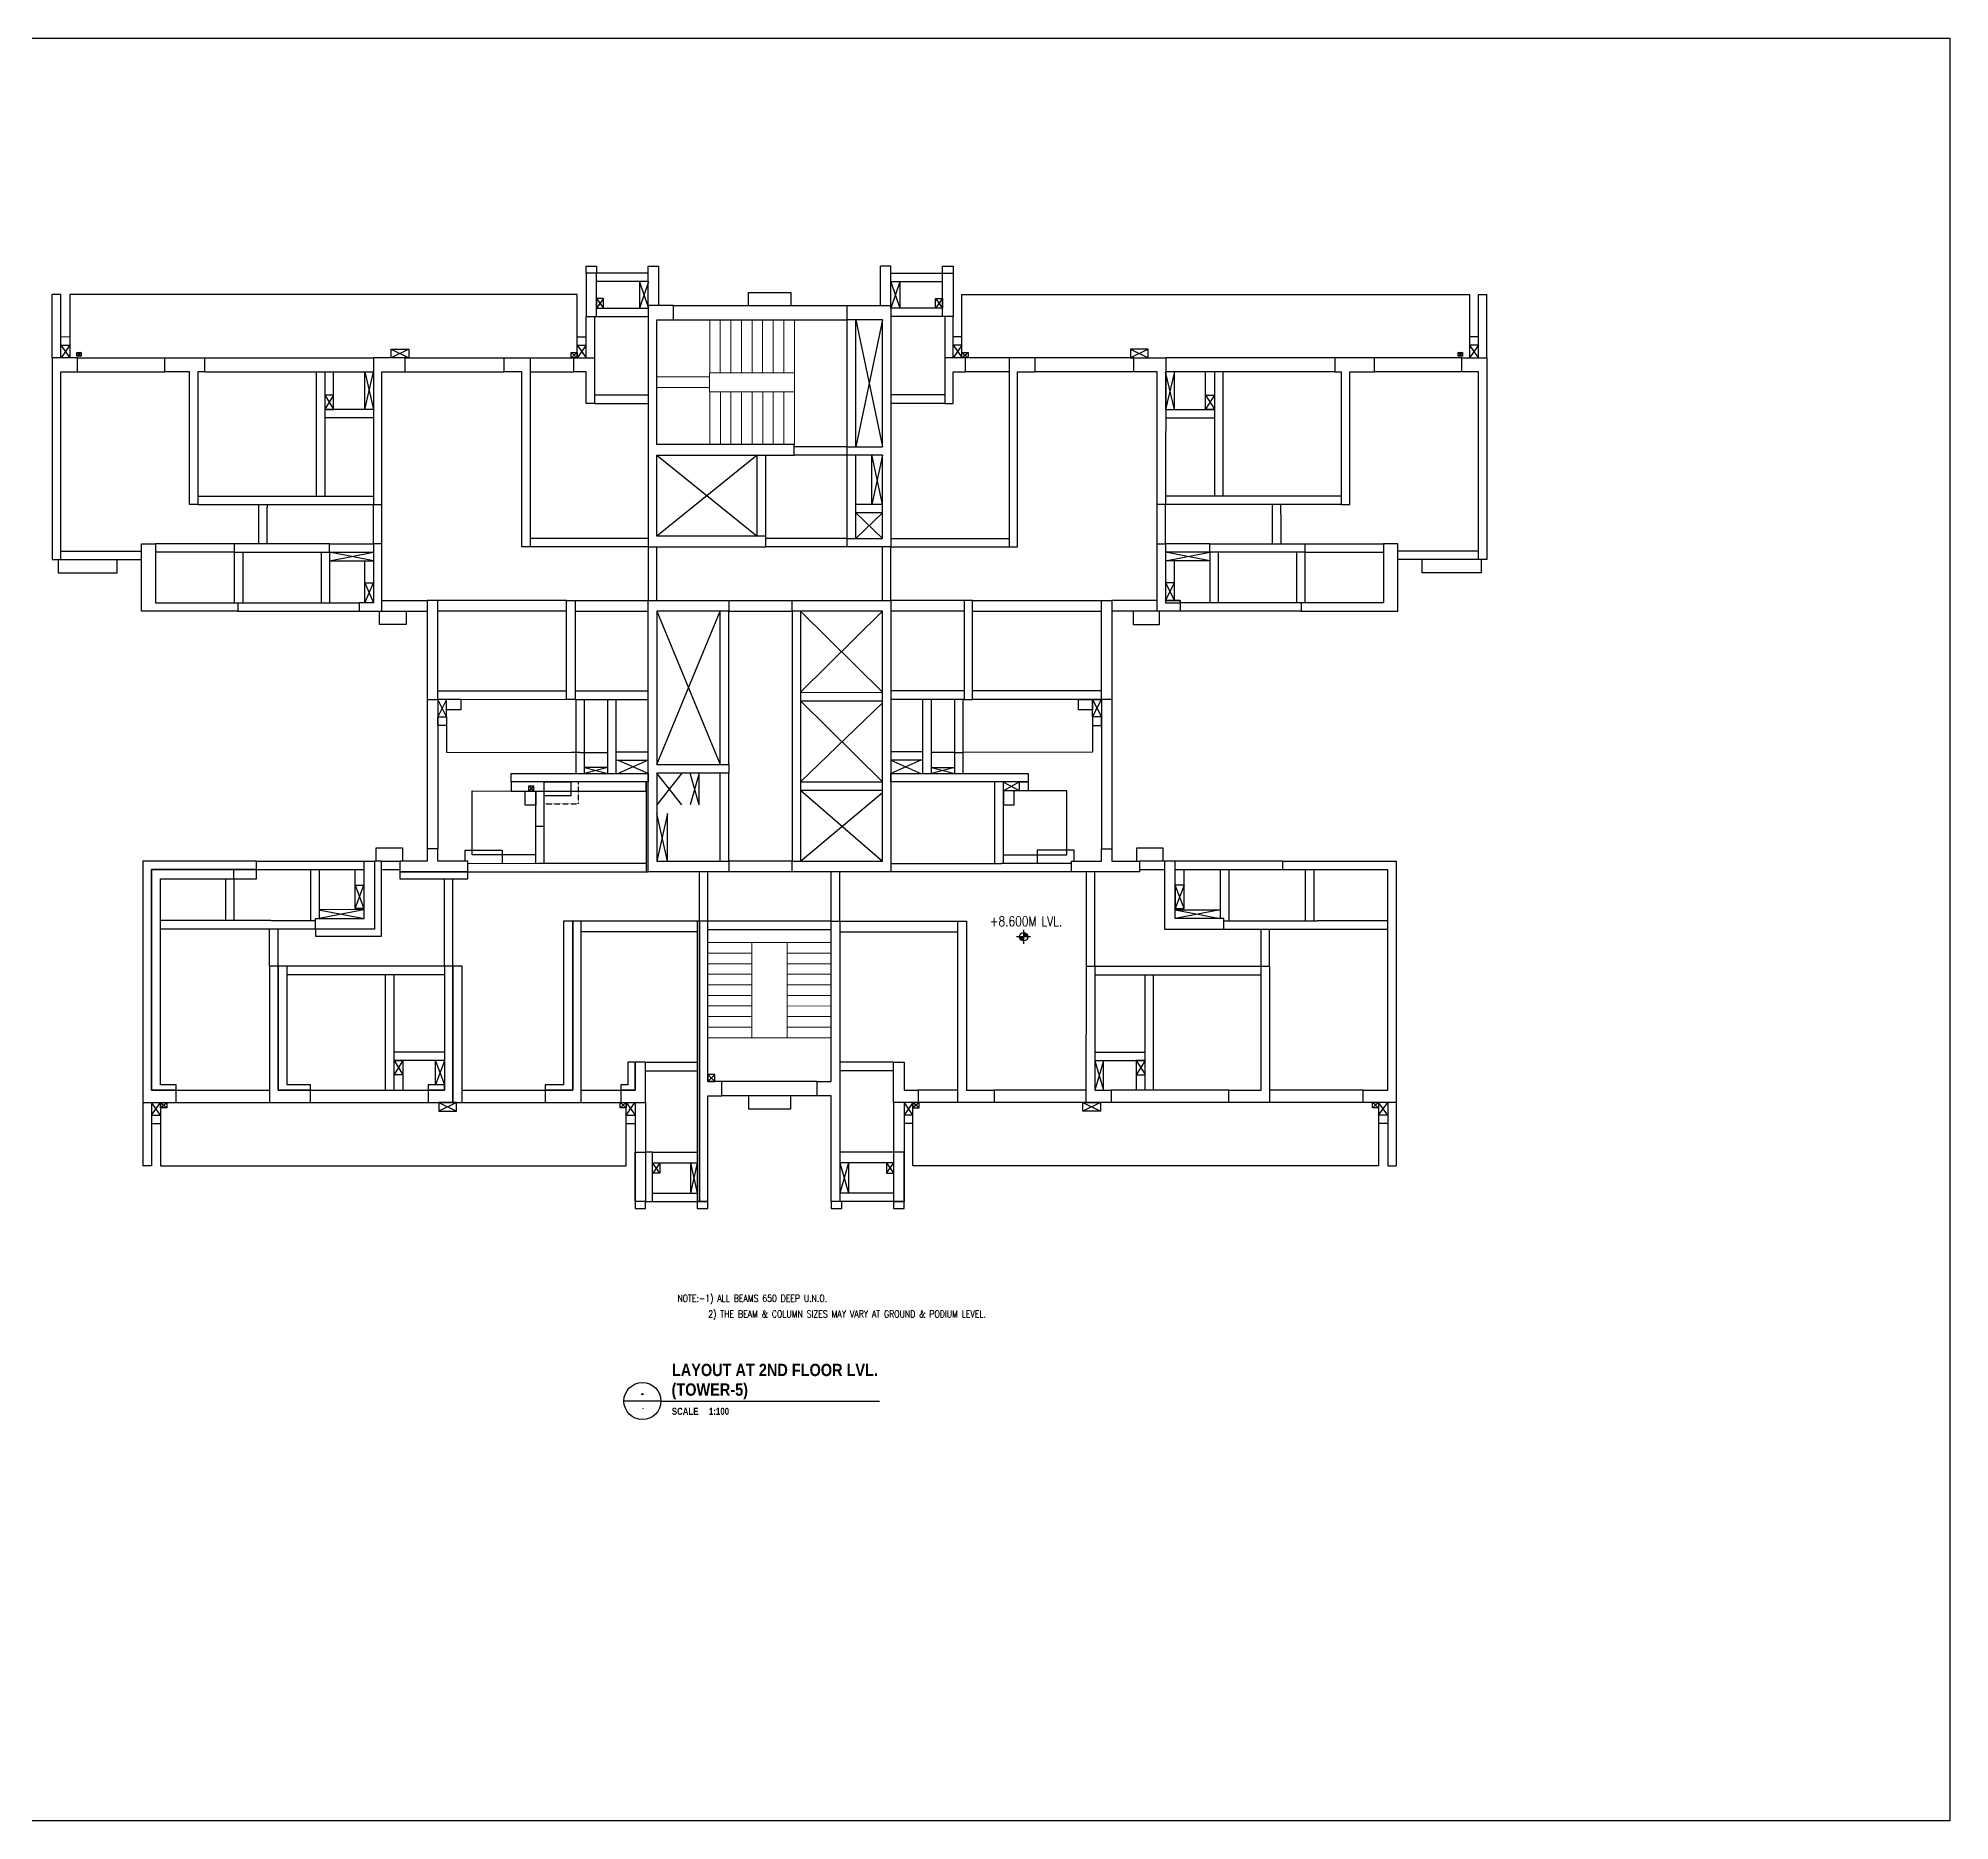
# Model space of a CAD drawing. Header units: millimetres. Extents: x 206 to 857355, y 5291 to 60826.
# Drawn here: x 93884 to 148078, y 5291 to 55845 of the extents above; entities that cross this region are included whole.
import ezdxf
from ezdxf.enums import TextEntityAlignment as Align

# ---------------------------------------------------------------- set-up
doc = ezdxf.new("R2010")
doc.units = ezdxf.units.MM
doc.linetypes.add('HIDDEN', pattern=[0.375, 0.25, -0.125])
for name, color, linetype in [('A-REFR-TITL-100', 2, 'Continuous'), ('BEAM', 3, 'Continuous'), ('COL', 6, 'Continuous'), ('COLUMN STOPS', 2, 'Continuous'), ('COVER', 2, 'Continuous'), ('CUT', 9, 'Continuous'), ('HAT', 30, 'Continuous'), ('SYMBOL', 1, 'Continuous'), ('TEXT', 3, 'Continuous')]:
    doc.layers.add(name, color=color, linetype=linetype)
doc.layers.add('Boundary', color=40, linetype='Continuous', lineweight=30)
doc.layers.add('S-STRS', color=31, linetype='Continuous', lineweight=18)
doc.styles.add('Arial', font='arial.ttf', dxfattribs={"height": 125})
doc.styles.add('ARIAL-TITLE', font='arialbd.ttf')
doc.styles.add('romand', font='romand.shx', dxfattribs={"width": 0.8})
doc.styles.add('ROMANS', font='romans.shx', dxfattribs={"width": 0.8})

# ---------------------------------------------------------------- blocks, each defined once
blk = doc.blocks.new('A-DETAIL-TITLE-100')
at = {"layer": 'A-REFR-TITL-100', "linetype": 'Continuous'}
blk.add_line((0, 0), (-1050, 0), dxfattribs=at)
blk.add_circle((-525, 0), 525, dxfattribs=at)
at = {"layer": 'A-REFR-TITL-100', "color": 4, "style": 'ARIAL-TITLE'}
for tag, p, height in [('TITLE1', (450, 937), 500), ('TITLE2', (450, 237), 500), ('SCALE1', (450, -480), 300), ('SCALE2', (2479, -480), 300)]:
    blk.add_attdef(tag, p, '', height=height, dxfattribs=at)
at = {"layer": 'A-REFR-TITL-100', "color": 4, "linetype": 'Continuous', "style": 'ARIAL-TITLE'}
blk.add_attdef('DRWG-NO', text='', height=400, dxfattribs=at).set_placement((-751, 326), align=Align.MIDDLE)
at = {"layer": 'A-REFR-TITL-100', "color": 4, "linetype": 'Continuous', "style": 'Arial', "width": 0.8}
blk.add_attdef('DRAWING-REF', text='', height=200, dxfattribs=at).set_placement((-735, -270), align=Align.MIDDLE)
blk = doc.blocks.new('A$C2BC57D65')
at = {"layer": 'SYMBOL'}
h = blk.add_hatch(color=7, dxfattribs=at)
h.paths.add_polyline_path([(196, 348), (314, 348, 0.414214), (196, 466)])
h.paths.add_polyline_path([(196, 348), (79, 348, 0.414214), (196, 230)])
at = {"layer": 'SYMBOL', "color": 7}
for p, q in [((196, 544), (196, 152)), ((393, 348), (0, 348))]:
    blk.add_line(p, q, dxfattribs=at)
blk.add_circle((196, 348), 118, dxfattribs=at)
at = {"layer": 'SYMBOL', "style": 'romand', "width": 0.8}
for p in [(1052, 530), (1052, 137)]:
    blk.add_attdef('LEVEL', text='', height=275, dxfattribs=at).set_placement(p, align=Align.MIDDLE)

msp = doc.modelspace()

# ---------------------------------------------------------------- linework, layer by layer
at = {"layer": 'A-REFR-TITL-100', "linetype": 'Continuous'}
msp.add_line((111538, 17195), (117739, 17194), dxfattribs=at)
at = {"layer": 'BEAM'}
for p, q in [((111179, 48262), (111179, 49382)), ((111179, 49382), (111478, 49382)), ((111478, 48262), (111478, 49382)), ((117760, 48261), (117760, 49382)), ((118059, 49382), (117760, 49382)), ((118059, 48261), (118059, 49382)), ((111179, 49182), (109715, 49183)), ((111179, 48942), (109715, 48943)), ((118059, 49182), (119523, 49182)), ((118059, 48942), (119523, 48942)), ((94281, 46781), (94281, 48581)), ((94521, 48581), (94281, 48581)), ((94521, 46781), (94521, 48581)), ((111899, 48260), (116819, 48260)), ((134717, 48580), (134957, 48580)), ((134717, 46780), (134717, 48580)), ((134957, 46780), (134957, 48580)), ((109415, 46780), (109415, 47952)), ((109715, 48193), (111180, 48192)), ((117059, 44260), (117059, 47860)), ((119523, 48192), (118058, 48192)), ((119823, 46779), (119823, 47952)), ((94996, 46781), (97471, 46781)), ((98596, 46781), (103390, 46781)), ((104290, 46780), (107090, 46780)), ((107830, 46780), (109064, 46780)), ((121408, 46780), (120173, 46780)), ((124948, 46780), (122148, 46780)), ((130642, 46780), (125848, 46780)), ((134242, 46780), (131767, 46780)), ((101825, 46381), (103390, 46380)), ((102005, 46380), (102005, 45079)), ((127413, 46380), (125848, 46380)), ((127233, 46380), (127233, 45079)), ((103390, 45319), (102005, 45319)), ((125847, 45319), (127233, 45319)), ((114269, 41722), (114269, 44020)), ((117059, 41660), (117059, 44020)), ((117819, 42620), (117059, 42620)), ((117819, 42380), (117059, 42380)), ((102142, 41270), (102141, 39835)), ((102142, 41270), (103390, 41270)), ((127096, 41269), (125847, 41269)), ((127096, 41269), (127096, 39834)), ((99541, 39595), (102980, 39595)), ((101901, 39835), (102980, 39835)), ((103630, 39595), (104913, 39595)), ((109104, 39595), (111180, 39595)), ((113219, 35245), (113219, 39595)), ((115499, 39594), (115499, 32504)), ((120134, 39594), (118058, 39595)), ((125607, 39594), (124325, 39594)), ((127336, 39834), (126257, 39834)), ((129696, 39594), (126257, 39594)), ((104913, 37095), (104913, 32858)), ((105213, 37096), (108864, 37095)), ((105213, 37095), (105213, 32858)), ((109104, 37095), (111180, 37095)), ((109132, 34996), (109131, 37095)), ((109372, 34996), (109371, 37095)), ((110031, 34996), (110031, 37095)), ((115499, 37295), (117819, 37294)), ((115499, 37055), (117819, 37054)), ((120134, 37095), (118058, 37095)), ((119207, 34995), (119207, 37095)), ((119866, 34995), (119866, 37095)), ((120106, 34995), (120106, 37095)), ((124025, 37095), (120374, 37095)), ((124025, 37095), (124024, 32858)), ((124325, 37095), (124324, 32858)), ((109235, 35591), (108995, 35591)), ((110271, 34996), (110271, 35611)), ((110271, 35371), (111180, 35371)), ((118967, 35370), (118058, 35370)), ((118967, 34995), (118967, 35610)), ((119866, 35590), (120106, 35591)), ((113219, 32504), (113219, 35004)), ((115499, 34756), (117819, 34756)), ((121249, 32442), (121249, 34749)), ((107989, 32442), (107989, 34495)), ((115499, 34516), (117819, 34516)), ((107989, 33495), (108229, 33495)), ((100069, 32505), (103120, 32505)), ((101604, 32265), (103120, 32265)), ((101844, 32265), (101844, 30880)), ((103620, 32505), (104135, 32505)), ((106062, 32445), (108048, 32442)), ((123175, 32444), (121189, 32442)), ((125818, 32504), (125102, 32504)), ((129169, 32504), (126118, 32504)), ((127634, 32264), (126118, 32264)), ((127394, 32264), (127394, 30879)), ((103973, 26015), (103973, 27090)), ((105399, 26850), (103973, 26850)), ((123838, 26849), (125264, 26849)), ((125264, 26014), (125264, 27089)), ((103788, 26015), (104939, 26015)), ((125449, 26014), (124298, 26014)), ((96853, 25665), (96853, 23865)), ((97093, 25665), (97093, 23865)), ((97794, 25665), (100443, 25665)), ((101603, 25665), (104939, 25665)), ((105899, 25665), (108254, 25665)), ((109279, 25665), (110404, 25665)), ((115970, 25855), (113270, 25855)), ((119959, 25665), (118834, 25665)), ((123598, 25664), (120984, 25665)), ((127634, 25664), (124298, 25664)), ((131443, 25664), (128794, 25664)), ((132144, 25664), (132144, 23864)), ((132384, 25664), (132384, 23864)), ((97093, 23865), (96853, 23865)), ((111304, 23953), (112569, 23953)), ((118134, 23953), (116609, 23953)), ((132144, 23864), (132384, 23864)), ((111269, 22853), (112628, 22853)), ((111304, 23093), (112568, 23093)), ((118169, 22853), (116608, 22853)), ((118134, 23093), (116608, 23093))]:
    msp.add_line(p, q, dxfattribs=at)
at = {"layer": 'BEAM', "linetype": 'HIDDEN', "ltscale": 10}
for p, q in [((109655, 47952), (109655, 46780)), ((109715, 47953), (111180, 47952)), ((111899, 47860), (116819, 47860)), ((116819, 44260), (116819, 47860)), ((119523, 47952), (118058, 47952)), ((119583, 47952), (119583, 46779)), ((94996, 46381), (97471, 46381)), ((98596, 46381), (101825, 46381)), ((101765, 46380), (101765, 42860)), ((104290, 46380), (107090, 46380)), ((107830, 46380), (109064, 46380)), ((121408, 46380), (120173, 46379)), ((124948, 46380), (122148, 46380)), ((130642, 46380), (127413, 46380)), ((127473, 46380), (127473, 42859)), ((134242, 46380), (131767, 46380)), ((109654, 45730), (111180, 45730)), ((119584, 45730), (118058, 45730)), ((102005, 45079), (102005, 42860)), ((103390, 45079), (102005, 45079)), ((109654, 45490), (111180, 45490)), ((119584, 45490), (118058, 45490)), ((125847, 45079), (127233, 45079)), ((127233, 45079), (127233, 42859)), ((114509, 41722), (114509, 44020)), ((116819, 44261), (115319, 44261)), ((116819, 44021), (115319, 44021)), ((116819, 41660), (116819, 44020)), ((98411, 42860), (103390, 42860)), ((130827, 42859), (125847, 42859)), ((98411, 42620), (103390, 42620)), ((100130, 42620), (100126, 41510)), ((100370, 42620), (100366, 41510)), ((103390, 41510), (103390, 42620)), ((103630, 41510), (103630, 42620)), ((125607, 41509), (125607, 42619)), ((130827, 42619), (125847, 42619)), ((125847, 41509), (125847, 42619)), ((128867, 42619), (128871, 41509)), ((129107, 42619), (129111, 41509)), ((94521, 41301), (96811, 41300)), ((99441, 41510), (97211, 41510)), ((99441, 41270), (97211, 41270)), ((99441, 41270), (99441, 39835)), ((99681, 41270), (99681, 39835)), ((101902, 41270), (101901, 39835)), ((102142, 41510), (103390, 41510)), ((111179, 41660), (107830, 41660)), ((111180, 41421), (107830, 41420)), ((111181, 39895), (111181, 41420)), ((111421, 39895), (111421, 41420)), ((116819, 41660), (114509, 41660)), ((116819, 41420), (114509, 41420)), ((117819, 39895), (117819, 41420)), ((118058, 41420), (121408, 41419)), ((118059, 41659), (121408, 41659)), ((118059, 39895), (118059, 41420)), ((127096, 41509), (125847, 41509)), ((127336, 41269), (127336, 39834)), ((129556, 41269), (129556, 39834)), ((129796, 41509), (132027, 41509)), ((129796, 41269), (132027, 41269)), ((129796, 41269), (129796, 39834)), ((134717, 41300), (132427, 41300)), ((99541, 39835), (101901, 39835)), ((103630, 39895), (104913, 39895)), ((108864, 39895), (105153, 39895)), ((108864, 39595), (105213, 39595)), ((109104, 39895), (111180, 39895)), ((113459, 39895), (115259, 39895)), ((113459, 35245), (113459, 39595)), ((113459, 39595), (115259, 39595)), ((115259, 39594), (115259, 32504)), ((120134, 39894), (118058, 39895)), ((120374, 39894), (124085, 39894)), ((120374, 39594), (124025, 39594)), ((125607, 39894), (124325, 39894)), ((129696, 39834), (127336, 39834)), ((105213, 37335), (108864, 37335)), ((109104, 37335), (111180, 37335)), ((110271, 35611), (110271, 37095)), ((120134, 37335), (118058, 37335)), ((118967, 35610), (118967, 37095)), ((124025, 37335), (120374, 37335)), ((110271, 35611), (111180, 35611)), ((118967, 35610), (118058, 35610)), ((113459, 32504), (113459, 35004)), ((121009, 32442), (121009, 34749)), ((108229, 32442), (108229, 34495)), ((99194, 32005), (99194, 30817)), ((99434, 32005), (99434, 30817)), ((100069, 32265), (101604, 32265)), ((101604, 32265), (101604, 30820)), ((103419, 32265), (103420, 32265)), ((103620, 32265), (104135, 32265)), ((105399, 29525), (105399, 32005)), ((105639, 29525), (105639, 32005)), ((106062, 32205), (111179, 32205)), ((111119, 32442), (108048, 32442)), ((111180, 32442), (111178, 32442)), ((112628, 30805), (112628, 32202)), ((112868, 30805), (112868, 32202)), ((115259, 32505), (113459, 32505)), ((115259, 32205), (113459, 32205)), ((116369, 30805), (116369, 32202)), ((116609, 30805), (116609, 32202)), ((118057, 32442), (121189, 32442)), ((123176, 32204), (118059, 32205)), ((123599, 29525), (123599, 32203)), ((123839, 29525), (123839, 32203)), ((125818, 32264), (125102, 32264)), ((127634, 32264), (127634, 30819)), ((129169, 32264), (127634, 32264)), ((129804, 32264), (129804, 30816)), ((130044, 32264), (130044, 30816)), ((97093, 30820), (97093, 30820)), ((97093, 30580), (97093, 30580)), ((101743, 30818), (97353, 30820)), ((101743, 30580), (97353, 30580)), ((100443, 29525), (100443, 30578)), ((100683, 29525), (100683, 30578)), ((112569, 30805), (109279, 30805)), ((112569, 30505), (109279, 30505)), ((116370, 30803), (112870, 30803)), ((116370, 30563), (112870, 30563)), ((116609, 30805), (119959, 30804)), ((116609, 30505), (119959, 30504)), ((127494, 30818), (132144, 30819)), ((127494, 30579), (132144, 30579)), ((128554, 29525), (128554, 30577)), ((128794, 29525), (128794, 30577)), ((105399, 29525), (100944, 29525)), ((105399, 29285), (100944, 29285)), ((103733, 26015), (103733, 29285)), ((103973, 27090), (103973, 29285)), ((123839, 29525), (128554, 29525)), ((123839, 29285), (128554, 29285)), ((125264, 27089), (125264, 29285)), ((125504, 26014), (125504, 29285)), ((105399, 27090), (103973, 27090)), ((111103, 26802), (112569, 26802)), ((111103, 26562), (112569, 26562)), ((118134, 26802), (116609, 26802)), ((118134, 26562), (116609, 26562)), ((123838, 27089), (125264, 27089)), ((97794, 26015), (100443, 26015)), ((101603, 26015), (103788, 26015)), ((105899, 26015), (108254, 26015)), ((109279, 26015), (110404, 26015)), ((115970, 26255), (113270, 26255)), ((119959, 26015), (118834, 26015)), ((123598, 26014), (120984, 26015)), ((127634, 26014), (125449, 26014)), ((131443, 26014), (128794, 26014)), ((111304, 24253), (112569, 24253)), ((118134, 24253), (116609, 24253))]:
    msp.add_line(p, q, dxfattribs=at)
at = {"layer": 'BEAM', "ltscale": 10}
for p, q in [((94521, 41061), (96811, 41060)), ((134717, 41060), (132427, 41060))]:
    msp.add_line(p, q, dxfattribs=at)
at = {"layer": 'BEAM'}
for points in [[(110804, 25665), (110803, 24253)], [(118434, 25665), (118434, 24253)]]:
    msp.add_lwpolyline(points, dxfattribs=at)
at = {"layer": 'BEAM', "linetype": 'HIDDEN', "ltscale": 10}
for points in [[(111103, 25665), (111103, 24253)], [(118134, 25665), (118134, 24253)]]:
    msp.add_lwpolyline(points, dxfattribs=at)
at = {"layer": 'BEAM'}
for points in [[(110803, 22656), (111103, 22656), (111103, 22853), (110803, 22853)], [(112568, 22656), (112868, 22656), (112868, 22853), (112568, 22853)], [(116368, 22656), (116668, 22656), (116668, 22853), (116368, 22853)], [(118133, 22656), (118433, 22656), (118433, 22853), (118133, 22853)]]:
    msp.add_lwpolyline(points, close=True, dxfattribs=at)
for points in [[(109415, 49183, -34), (109415, 49382, 42), (109715, 49382, 42), (109715, 49183, 152)], [(119523, 49182, -34), (119523, 49382, 42), (119823, 49382, 42), (119823, 49182, 152)]]:
    msp.add_polyline3d(points, dxfattribs=at)
at = {"layer": 'Boundary'}
msp.add_lwpolyline([(206, 55845), (148078, 55845), (148078, 5291), (206, 5291)], close=True, dxfattribs=at)
at = {"layer": 'COL'}
for p, q in [((110803, 24253), (110803, 22853)), ((118434, 24253), (118434, 22853))]:
    msp.add_line(p, q, dxfattribs=at)
for points in [[(109715, 49183), (109415, 49183), (109415, 47952), (109715, 47952)], [(119523, 49182), (119823, 49182), (119823, 47952), (119523, 47952)], [(111179, 41420), (114509, 41420), (114509, 41720), (111419, 41720), (111419, 44020), (115319, 44020), (115319, 44320), (111419, 44320), (111419, 47860), (111899, 47860), (111899, 48260), (111179, 48260)], [(118059, 41420), (116819, 41420), (116819, 41660), (117819, 41660), (117819, 44020), (116819, 44020), (116819, 44260), (117819, 44260), (117819, 47860), (116819, 47860), (116819, 48260), (118059, 48260)], [(94521, 41061), (94521, 46381), (94996, 46381), (94996, 46781), (94281, 46781), (94281, 41061)], [(98411, 46381), (98411, 42620), (98171, 42620), (98171, 46381), (97471, 46381), (97471, 46781), (98596, 46781), (98596, 46381)], [(103390, 42620), (103630, 42620), (103630, 46380), (104290, 46380), (104290, 46780), (103390, 46781)], [(107090, 46780), (107830, 46780), (107830, 41420), (107590, 41420), (107590, 46380), (107090, 46380)], [(122148, 46780), (121408, 46780), (121408, 41419), (121648, 41419), (121648, 46379), (122148, 46379)], [(125847, 42619), (125607, 42619), (125608, 46380), (124948, 46380), (124948, 46780), (125848, 46780)], [(130827, 46380), (130827, 42619), (131067, 42619), (131067, 46380), (131767, 46380), (131767, 46780), (130642, 46780), (130642, 46380)], [(134717, 41060), (134717, 46380), (134242, 46380), (134242, 46780), (134957, 46780), (134957, 41060)], [(96811, 41510), (97211, 41510), (97211, 41060), (97211, 39835), (99545, 39835), (99545, 39595), (96811, 39595)], [(102142, 41270), (102142, 41510), (99441, 41510), (99441, 41270)], [(103390, 39835), (102980, 39835), (102980, 39595), (103630, 39595), (103630, 41510), (103390, 41510)], [(125847, 39834), (126257, 39834), (126257, 39594), (125607, 39595), (125607, 41509), (125847, 41509)], [(125847, 39894), (126257, 39894), (126257, 39594), (125607, 39594), (125607, 41509), (125847, 41509)], [(127096, 41269), (127096, 41509), (129796, 41509), (129796, 41269)], [(132427, 41509), (132027, 41509), (132027, 41059), (132027, 39834), (129692, 39834), (129692, 39594), (132427, 39594)], [(104913, 39895), (104913, 37095), (105213, 37095), (105213, 39895)], [(109104, 39895), (109104, 37095), (108864, 37095), (108864, 39895)], [(111178, 32205), (111179, 39895), (113459, 39895), (113459, 39595), (111419, 39595), (111419, 35245), (113459, 35245), (113459, 35005), (111419, 35005), (111418, 32505), (113459, 32505), (113459, 32205)], [(115259, 32505), (117819, 32505), (117819, 39595), (115259, 39595), (115259, 39895), (118059, 39895), (118059, 32205), (115259, 32205)], [(120134, 39894), (120134, 37095), (120374, 37095), (120374, 39894)], [(124325, 39894), (124325, 37095), (124025, 37095), (124025, 39894)], [(111179, 34995), (111179, 34755), (107291, 34755), (107291, 34995)], [(118059, 34995), (121949, 34995), (121949, 34755), (118059, 34755)], [(105213, 32505), (105213, 32855), (104913, 32855), (104913, 32505), (104135, 32505), (104135, 32205), (106062, 32205), (106062, 32505)], [(124024, 32504), (124024, 32854), (124324, 32854), (124324, 32504), (125102, 32504), (125102, 32204), (123176, 32204), (123176, 32504)], [(103120, 30880), (103120, 32505), (103420, 32505), (103420, 30578), (101743, 30580), (101743, 30880)], [(126118, 30879), (126118, 32504), (125818, 32504), (125818, 30577), (127494, 30579), (127494, 30879)], [(109279, 30805), (109039, 30805), (109039, 26015), (108254, 26015), (108254, 25665), (109279, 25665)], [(112868, 26255), (112869, 30805), (112629, 30805), (112628, 22853), (112868, 22853), (112868, 25855), (113268, 25855), (113268, 26255)], [(116369, 26255), (116369, 30805), (116609, 30805), (116608, 22853), (116368, 22853), (116369, 25855), (115969, 25855), (115969, 26255)], [(119959, 30804), (120199, 30804), (120199, 26015), (120984, 26015), (120984, 25665), (119959, 25665)], [(100683, 26015), (100683, 29525), (100443, 29525), (100443, 25665), (101603, 25665), (101603, 26015)], [(105399, 26015), (104939, 26015), (104939, 25665), (105639, 25665), (105639, 29525), (105399, 29525)], [(123838, 26014), (124298, 26014), (124298, 25664), (123598, 25664), (123599, 29525), (123839, 29525)], [(128554, 26014), (128554, 29525), (128794, 29525), (128794, 25664), (127634, 25664), (127634, 26014)], [(110803, 24253), (111103, 24253), (111103, 22853), (110803, 22853)], [(118434, 24253), (118134, 24253), (118134, 22853), (118434, 22853)]]:
    msp.add_lwpolyline(points, close=True, dxfattribs=at)
for points in [[(109064, 46780), (109654, 46780), (109654, 45490), (109414, 45490), (109414, 46380), (109064, 46380), (109064, 46780)], [(120173, 46779), (119584, 46779), (119584, 45490), (119824, 45490), (119824, 46379), (120173, 46379), (120173, 46779)], [(97153, 32505), (97153, 32505), (96853, 32505), (96853, 25665), (97794, 25665), (97794, 26015), (97093, 26015), (97093, 32265), (100069, 32265), (100069, 32505), (97153, 32505)], [(132084, 32504), (132084, 32504), (132384, 32504), (132384, 25664), (131443, 25664), (131443, 26014), (132144, 26014), (132144, 32264), (129169, 32264), (129169, 32504), (132084, 32504)], [(110404, 25665), (111104, 25665), (111104, 26802), (110803, 26802), (110803, 26015), (110404, 26015), (110404, 25665)], [(118834, 25665), (118134, 25665), (118134, 26802), (118434, 26802), (118434, 26015), (118834, 26015), (118834, 25665)]]:
    msp.add_lwpolyline(points, dxfattribs=at)
at = {"layer": 'COLUMN STOPS'}
for points in [[(125847, 39834), (126257, 39834), (126257, 39894), (125847, 39894)], [(107291, 34755), (107291, 34495), (111119, 34495), (111119, 34755)], [(111179, 34755), (111119, 34755), (111119, 34495), (111119, 32205), (111178, 32205)], [(97093, 32265), (97093, 26015), (97794, 26015), (97794, 26165), (97353, 26165), (97353, 32005), (100069, 32005), (100069, 32265)], [(103620, 32505), (103420, 32505), (103420, 30578), (101743, 30580), (101743, 30378), (103620, 30378)], [(104135, 32205), (104135, 32005), (106062, 32005), (106062, 32205)], [(109039, 30805), (108779, 30805), (108779, 26165), (108254, 26165), (108254, 26015), (109039, 26015)], [(112629, 30805), (112569, 30805), (112568, 22853), (112628, 22853)], [(100944, 29525), (100683, 29525), (100683, 26015), (101604, 26015), (101604, 26165), (100944, 26165)], [(105899, 29525), (105639, 29525), (105639, 25665), (105899, 25665)], [(110803, 26802), (110603, 26802), (110603, 26165), (110404, 26165), (110404, 26015), (110803, 26015)], [(105399, 26165), (104939, 26165), (104939, 26015), (105399, 26015)], [(111303, 24253), (111103, 24253), (111103, 22853), (111303, 22853)]]:
    msp.add_lwpolyline(points, close=True, dxfattribs=at)
at = {"layer": 'COVER'}
for p, q in [((94521, 47381), (94781, 47380)), ((109165, 47380), (109415, 47379)), ((120073, 47379), (119823, 47378)), ((134717, 47380), (134457, 47379)), ((94521, 47141), (94781, 47140)), ((109165, 47140), (109415, 47140)), ((120073, 47139), (119823, 47139)), ((134717, 47140), (134457, 47139)), ((117520, 42620), (117521, 44027)), ((102141, 41020), (103111, 41019)), ((103111, 41020), (103390, 41020)), ((126126, 41020), (125847, 41020)), ((127096, 41020), (126126, 41019)), ((105463, 36595), (105463, 35595)), ((123775, 36595), (123775, 35594)), ((110031, 35165), (109372, 35165)), ((112619, 34102), (112619, 35005)), ((119207, 35164), (119866, 35165)), ((111720, 32505), (111720, 33862)), ((103120, 31131), (101843, 31130)), ((126118, 31130), (127394, 31129)), ((105148, 26165), (105148, 26850)), ((124089, 26014), (124089, 26849)), ((97353, 25665), (97353, 23866)), ((131884, 25664), (131884, 23865)), ((97093, 25305), (97353, 25305)), ((97093, 25065), (97353, 25066)), ((110553, 25305), (110804, 25305)), ((110553, 25065), (110804, 25065)), ((118684, 25305), (118434, 25305)), ((118684, 25065), (118434, 25065)), ((132144, 25304), (131884, 25304)), ((132144, 25064), (131884, 25065)), ((111504, 23953), (111504, 23653)), ((112378, 23953), (112378, 23093)), ((116859, 23952), (116859, 23092)), ((117934, 23952), (117934, 23653)), ((111504, 23653), (111304, 23653)), ((117934, 23653), (118134, 23653))]:
    msp.add_line(p, q, dxfattribs=at)
at = {"layer": 'COVER', "linetype": 'HIDDEN', "ltscale": 3}
for p, q in [((102258, 45719), (102258, 46381)), ((126980, 45719), (126980, 46380)), ((102869, 31830), (102869, 32265)), ((126368, 31829), (126368, 32264)), ((104223, 26450), (104223, 26015)), ((125014, 26449), (125014, 26014))]:
    msp.add_line(p, q, dxfattribs=at)
at = {"layer": 'COVER', "linetype": 'HIDDEN', "ltscale": 2}
for p, q in [((103140, 40335), (103140, 41020)), ((126097, 40335), (126097, 41020))]:
    msp.add_line(p, q, dxfattribs=at)
at = {"layer": 'COVER'}
for points in [[(111179, 48941), (110929, 48941), (110929, 48193), (111179, 48193)], [(118059, 48941), (118309, 48941), (118309, 48193), (118059, 48193)], [(109914, 48465), (109715, 48465), (109715, 48193), (109914, 48193)], [(119324, 48465), (119523, 48464), (119523, 48193), (119324, 48193)], [(94976, 46931), (95101, 46931), (95101, 46831), (94976, 46831)], [(103891, 47030), (104390, 47030), (104390, 46781), (103891, 46781)], [(125347, 47029), (124848, 47030), (124848, 46780), (125347, 46780)], [(134137, 46930), (134262, 46930), (134262, 46830), (134137, 46830)], [(103142, 46380), (103390, 46380), (103390, 45319), (103142, 45319)], [(126096, 46380), (125847, 46380), (125847, 45319), (126096, 45319)], [(102258, 45719), (102005, 45719), (102005, 45319), (102258, 45319)], [(126980, 45719), (127233, 45719), (127233, 45319), (126980, 45319)], [(103140, 40395), (103390, 40395), (103390, 39835), (103140, 39835)], [(126097, 40395), (125847, 40395), (125847, 39894), (126097, 39894)], [(105213, 36595), (105463, 36595), (105463, 37094), (105213, 37095)], [(105863, 36796), (105463, 36796), (105463, 37096), (105863, 37096)], [(123775, 36795), (123375, 36795), (123375, 37095), (123775, 37095)], [(124025, 36595), (123775, 36595), (123775, 37093), (124025, 37095)], [(108229, 34755), (108979, 34755), (108979, 34355), (108229, 34355)], [(121948, 34752), (121948, 34501), (121708, 34501), (121708, 34752)], [(107989, 34495), (107989, 34095), (107689, 34095), (107689, 34495)], [(107789, 34638), (107929, 34638), (107929, 34495), (107789, 34495)], [(121249, 34500), (121249, 34100), (121549, 34100), (121549, 34500)], [(102869, 31830), (103119, 31830), (103119, 31163), (102869, 31163)], [(126368, 31829), (126118, 31829), (126118, 31162), (126368, 31162)], [(104223, 26450), (103973, 26450), (103973, 26850), (104224, 26850)], [(125014, 26449), (125264, 26449), (125264, 26849), (125013, 26849)], [(113068, 26456), (112870, 26456), (112870, 26256), (113068, 26256)], [(97528, 25515), (97353, 25515), (97353, 25665), (97528, 25665)], [(105239, 25415), (105739, 25415), (105739, 25665), (105239, 25665)], [(110553, 25515), (110378, 25515), (110378, 25665), (110553, 25665)], [(118684, 25515), (118859, 25515), (118859, 25665), (118684, 25665)], [(123998, 25414), (123498, 25414), (123498, 25664), (123998, 25664)], [(131884, 25514), (131709, 25514), (131709, 25664), (131884, 25664)]]:
    msp.add_lwpolyline(points, close=True, dxfattribs=at)
for points in [[(114019, 48261), (114019, 48635), (115219, 48635), (115219, 48260)], [(108990, 46930), (109165, 46930), (109165, 46780), (108990, 46780), (108990, 46930)], [(120073, 46929), (120248, 46929), (120248, 46779), (120073, 46779), (120073, 46929)], [(94446, 41062), (94446, 40687), (96121, 40687), (96121, 41062)], [(134792, 41061), (134792, 40686), (133117, 40686), (133117, 41061)], [(104311, 39595), (104311, 39219), (103561, 39219), (103561, 39595)], [(124927, 39594), (124927, 39219), (125677, 39219), (125677, 39594)], [(105463, 36595), (105463, 36355), (105213, 36355), (105213, 36595), (105463, 36595)], [(123775, 36595), (123775, 36355), (124025, 36355), (124025, 36595), (123775, 36595)], [(105463, 35595), (108995, 35591)], [(109235, 35591), (110031, 35590)], [(119866, 35590), (119207, 35590)], [(123775, 35594), (120106, 35591)], [(107989, 32689), (106191, 32689), (106191, 34496), (107989, 34495)], [(121249, 32689), (123047, 32689), (123047, 34501), (121249, 34501)], [(103464, 32505), (103464, 32880), (104214, 32880), (104214, 32506)], [(105987, 32505), (105987, 32818), (107037, 32818), (107037, 32444)], [(123250, 32504), (123251, 32817), (122200, 32817), (122200, 32443)], [(125773, 32504), (125773, 32879), (125023, 32879), (125024, 32506)], [(97353, 23865), (110553, 23865), (110553, 25665)], [(114019, 25855), (114019, 25480), (115219, 25480), (115219, 25855)], [(131884, 23864), (118684, 23865), (118684, 25665)]]:
    msp.add_lwpolyline(points, dxfattribs=at)
at = {"layer": 'COVER', "linetype": 'HIDDEN', "ltscale": 5}
msp.add_lwpolyline([(108229, 34130), (109204, 34130), (109204, 34755)], dxfattribs=at)
at = {"layer": 'COVER'}
for points in [[(109165, 46779, 24), (109165, 48580, 24), (94781, 48581, -45), (94781, 46781, -19)], [(120073, 46779, 24), (120073, 48579, 24), (134457, 48580, -45), (134457, 46780, -19)]]:
    msp.add_polyline3d(points, dxfattribs=at)
at = {"layer": 'CUT'}
for p, q in [((110929, 48940), (111181, 48193)), ((111182, 48939), (110929, 48193)), ((118056, 48939), (118309, 48192)), ((118309, 48939), (118057, 48192)), ((109715, 48465), (109914, 48193)), ((109914, 48465), (109715, 48193)), ((119523, 48464), (119324, 48193)), ((119324, 48464), (119523, 48193)), ((117820, 47860), (117059, 44260)), ((117059, 47860), (117820, 44260)), ((94521, 47140), (94781, 46781)), ((94781, 47140), (94535, 46780)), ((95101, 46831), (94976, 46931)), ((95101, 46931), (94976, 46831)), ((103891, 47030), (104390, 46781)), ((104390, 47030), (103891, 46781)), ((108990, 46780), (109165, 46930)), ((108990, 46930), (109165, 46780)), ((109416, 47140), (109162, 46779)), ((109166, 47140), (109415, 46780)), ((119822, 47139), (120076, 46779)), ((120072, 47139), (119823, 46779)), ((120073, 46779), (120248, 46929)), ((120073, 46929), (120248, 46779)), ((124848, 47030), (125347, 46780)), ((125347, 47029), (124848, 46780)), ((134262, 46830), (134137, 46930)), ((134262, 46930), (134137, 46830)), ((134717, 47139), (134457, 46780)), ((134457, 47139), (134703, 46779)), ((103142, 45319), (103390, 46380)), ((103142, 46380), (103390, 45319)), ((126096, 46380), (125847, 45318)), ((126096, 45319), (125847, 46380)), ((102005, 45719), (102258, 45321)), ((102258, 45719), (102007, 45323)), ((126980, 45719), (127231, 45322)), ((127233, 45719), (126980, 45320)), ((114269, 44020), (111422, 41720)), ((111422, 44020), (114269, 41720)), ((117820, 42620), (117516, 44040)), ((117820, 44020), (117521, 42620)), ((117820, 42380), (117062, 41660)), ((117062, 42380), (117820, 41660)), ((103390, 41020), (102141, 41270)), ((102141, 41020), (103390, 41270)), ((125847, 41020), (127096, 41270)), ((127096, 41020), (125847, 41270)), ((103140, 40395), (103390, 39835)), ((103140, 39835), (103390, 40395)), ((125847, 39894), (126097, 40395)), ((125847, 40395), (126097, 39894)), ((111419, 39595), (113219, 35245)), ((111419, 35245), (113219, 39595)), ((115499, 37295), (117819, 39595)), ((115499, 39595), (117819, 37295)), ((105463, 36595), (105213, 37094)), ((105463, 37094), (105213, 36595)), ((115498, 34755), (117819, 36995)), ((115499, 37055), (117819, 34755)), ((123775, 36595), (124025, 37093)), ((123775, 37093), (124025, 36595)), ((111179, 35371), (110329, 34994)), ((110329, 35371), (111183, 34991)), ((118909, 35370), (118055, 34991)), ((118058, 35370), (118909, 34993)), ((110031, 35165), (109372, 34996)), ((109372, 35165), (110031, 34996)), ((112126, 35005), (111421, 34102)), ((112126, 34102), (111422, 35004)), ((112619, 34102), (112366, 35005)), ((112619, 35005), (112366, 34102)), ((119866, 35165), (119207, 34995)), ((119207, 35164), (119866, 34995)), ((121248, 34751), (121709, 34501)), ((121708, 34752), (121249, 34501)), ((107929, 34638), (107789, 34495)), ((107789, 34638), (107929, 34495)), ((115499, 34516), (117819, 32505)), ((115499, 32506), (117819, 34455)), ((111720, 33862), (111420, 32506)), ((111720, 32505), (111421, 33862)), ((102869, 31830), (103119, 31163)), ((102869, 31163), (103119, 31830)), ((126368, 31829), (126118, 31162)), ((126368, 31162), (126118, 31829)), ((101843, 31130), (103120, 30878)), ((103119, 31130), (101844, 30880)), ((127394, 31129), (126117, 30877)), ((126118, 31129), (127394, 30879)), ((104223, 26850), (103973, 26454)), ((103973, 26850), (104223, 26450)), ((105149, 26848), (105399, 26165)), ((105399, 26848), (105149, 26166)), ((124088, 26847), (123838, 26015)), ((123838, 26847), (124089, 26015)), ((125014, 26849), (125264, 26454)), ((125264, 26849), (125014, 26449)), ((112870, 26456), (113068, 26255)), ((112870, 26256), (113068, 26456)), ((97093, 25305), (97353, 25665)), ((97353, 25306), (97093, 25665)), ((97353, 25515), (97528, 25665)), ((97353, 25665), (97528, 25515)), ((105239, 25665), (105739, 25415)), ((105739, 25665), (105239, 25415)), ((110378, 25515), (110553, 25665)), ((110378, 25665), (110553, 25515)), ((110553, 25305), (110803, 25667)), ((110553, 25665), (110804, 25305)), ((118684, 25665), (118433, 25305)), ((118684, 25305), (118434, 25667)), ((118859, 25515), (118684, 25665)), ((118859, 25665), (118684, 25515)), ((123998, 25664), (123498, 25414)), ((123498, 25664), (123998, 25414)), ((131709, 25514), (131884, 25664)), ((131709, 25664), (131884, 25514)), ((132144, 25304), (131884, 25664)), ((131884, 25305), (132144, 25664)), ((111504, 23653), (111298, 23953)), ((111504, 23951), (111304, 23657)), ((112569, 23952), (112378, 23093)), ((112378, 23950), (112568, 23093)), ((116608, 23952), (116859, 23092)), ((116859, 23950), (116608, 23093)), ((117934, 23653), (118139, 23952)), ((117934, 23951), (118134, 23657))]:
    msp.add_line(p, q, dxfattribs=at)
at = {"layer": 'HAT', "transparency": 33554687}
msp.add_line((108229, 34495), (108229, 34755), dxfattribs=at)
at = {"layer": 'HAT'}
msp.add_line((99434, 32005), (99434, 32265), dxfattribs=at)
at = {"layer": 'S-STRS'}
for p, q in [((112922, 46362), (112922, 47861)), ((113222, 46362), (113222, 47861)), ((113522, 46362), (113522, 47861)), ((113822, 46361), (113822, 47861)), ((114122, 46361), (114122, 47861)), ((114422, 46361), (114422, 47861)), ((114722, 46361), (114722, 47861)), ((115022, 46361), (115022, 47861)), ((115322, 46361), (115322, 47860)), ((112916, 46239), (111428, 46239)), ((112916, 45939), (111428, 45939)), ((112923, 45820), (112923, 44321)), ((113223, 45820), (113223, 44321)), ((113523, 45820), (113523, 44320)), ((113823, 45820), (113823, 44320)), ((114123, 45820), (114123, 44320)), ((114423, 45820), (114423, 44320)), ((114723, 45820), (114723, 44320)), ((115023, 45820), (115023, 44320)), ((115323, 45820), (115323, 44320)), ((114116, 30201), (112866, 30201)), ((114116, 29899), (112866, 29899)), ((115116, 30199), (116366, 30198)), ((115116, 29899), (116366, 29898)), ((114116, 29599), (112866, 29599)), ((114116, 29299), (112866, 29299)), ((115116, 29599), (116366, 29598)), ((115116, 29299), (116366, 29298)), ((114116, 28999), (112866, 28999)), ((115116, 28999), (116366, 28998)), ((114116, 28699), (112866, 28699)), ((114116, 28399), (112866, 28399)), ((115116, 28699), (116366, 28698)), ((115116, 28399), (116366, 28398)), ((114116, 28099), (112866, 28099)), ((114116, 27799), (112866, 27799)), ((115116, 28099), (116366, 28098)), ((115116, 27799), (116366, 27798)), ((114116, 27499), (112866, 27499)), ((115116, 27499), (116366, 27498))]:
    msp.add_line(p, q, dxfattribs=at)
for points in [[(115322, 46359), (115322, 45819), (112916, 45819), (112916, 46359)], [(115116, 27499), (115116, 30199), (114116, 30199), (114116, 27499)]]:
    msp.add_lwpolyline(points, close=True, dxfattribs=at)

# ---------------------------------------------------------------- block references
at = {"layer": 'A-REFR-TITL-100'}
ref = msp.add_blockref('A-DETAIL-TITLE-100', (111538, 17195), dxfattribs=dict(at, rotation=359.9854109960304))
ref.add_attrib('TITLE1', 'LAYOUT AT 2ND FLOOR LVL.', (111850, 17903), dxfattribs={"color": 4, "height": 350, "rotation": 359.9854, "style": 'ARIAL-TITLE', "width": 0.84})
ref.add_attrib('TITLE2', '(TOWER-5)', (111839, 17346), dxfattribs={"color": 4, "height": 350, "rotation": 359.9854, "style": 'ARIAL-TITLE', "width": 0.84})
ref.add_attrib('DRWG-NO', '-', dxfattribs={"color": 4, "linetype": 'Continuous', "height": 250, "rotation": 359.9854, "style": 'ARIAL-TITLE', "width": 0.8}).set_placement((111012, 17423), align=Align.MIDDLE)
ref.add_attrib('DRAWING-REF', '-', dxfattribs={"color": 4, "linetype": 'Continuous', "height": 150, "rotation": 359.9854, "style": 'Arial', "width": 0.8}).set_placement((111024, 17007), align=Align.MIDDLE)
ref.add_attrib('SCALE1', 'SCALE', (111846, 16804), dxfattribs={"color": 4, "height": 200, "rotation": 359.9854, "style": 'ARIAL-TITLE', "width": 0.8})
ref.add_attrib('SCALE2', '1:100', (112899, 16804), dxfattribs={"color": 4, "height": 200, "rotation": 359.9854, "style": 'ARIAL-TITLE', "width": 0.8})
at = {"layer": 'SYMBOL', "linetype": 'ByBlock'}
ref = msp.add_blockref('A$C2BC57D65', (121623, 30014), dxfattribs=at)
ref.add_attrib('LEVEL', '+8.600M LVL.', dxfattribs={"height": 275, "style": 'romand', "width": 0.8}).set_placement((121889, 30801), align=Align.MIDDLE)

# ---------------------------------------------------------------- texts
at = {"layer": 'TEXT', "ltscale": 50, "style": 'ROMANS', "width": 0.8}
for s, p in [('NOTE:-1) ALL BEAMS 650 DEEP U.N.O.', (112005, 20110)), ('2) THE BEAM & COLUMN SIZES MAY VARY AT GROUND & PODIUM LEVEL.', (112880, 19665))]:
    msp.add_text(s, height=200, rotation=359.9854, dxfattribs=at).set_placement(p, align=Align.MIDDLE_LEFT)

doc.saveas('drawing.dxf')
